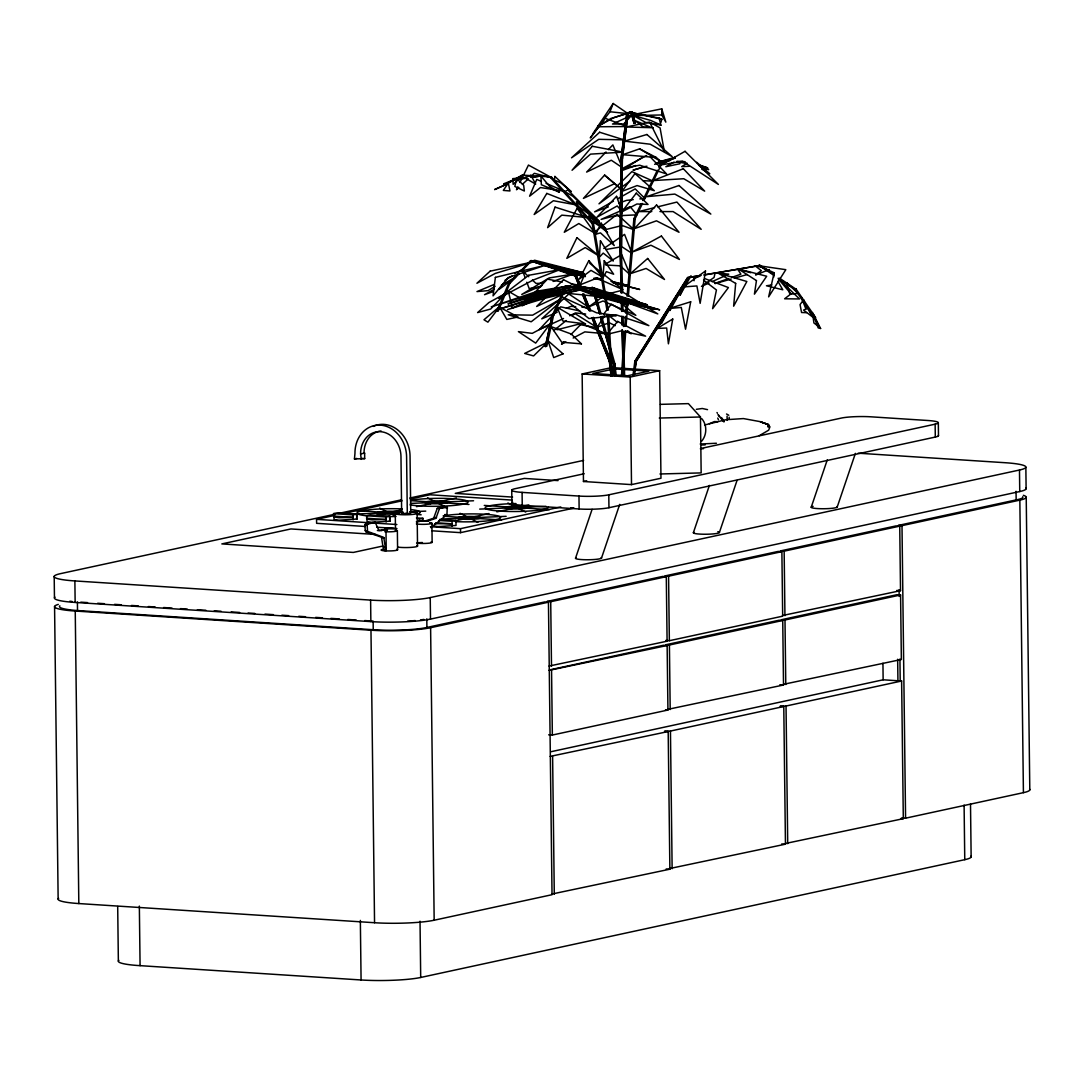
<?xml version="1.0" encoding="UTF-8"?>
<svg xmlns="http://www.w3.org/2000/svg" width="1084" height="1084" viewBox="0 0 1084 1084"><rect width="100%" height="100%" fill="white"/><g stroke="black" fill="none" stroke-linecap="round" stroke-linejoin="round"><path stroke-width="1.5" d="M661.741 114.958L661.755 108.847L627.744 115.744L661.741 114.958L665.833 122.126L661.755 108.847M621.173 292.788L620.021 245.702L621.078 157.966L625.78 121.354M621.349 292.965L620.211 245.878L621.078 157.966L622.351 157.885L621.484 245.77L620.211 245.878L621.484 245.77L621.498 228.765M621.688 213.575L622.351 157.898L628.124 112.98L626.85 113.034L626.213 118.034M425.28 520.943L433.681 518.206L437.258 508.342L447.245 506.973L446.947 514.71L430.931 527.705M530.618 260.851L576.363 275.295L575.076 275.946L530.618 260.851L576.363 275.295L582.027 289.293M576.349 275.878L531.892 260.797M575.076 275.946L579.872 288.154M727.201 420.375L727.052 416.175M773.691 277.152L773.881 274.117M621.525 374.956L624.438 331.433M624.777 326.406L625.441 316.365M625.671 313.019L626.633 301.244M622.799 374.888L625.712 331.365M626.051 326.352L627.907 301.189M627.08 296.189L633.896 218.697L641.227 203.548M628.354 296.135L635.17 218.629L642.5 203.494M632.351 111.882L626.85 112.858L628.259 113.4L632.351 111.882L628.124 112.804L622.487 158.318L621.213 158.386L626.85 113.034M631.01 112.424L632.351 111.787L635.251 123.129L633.977 123.183L631.01 112.424L632.284 112.37L635.251 123.129M633.977 123.183L631.078 111.855M632.853 376.297L634.831 361.378L636.281 361.406L689.058 277.599L700.603 275.621M634.181 374.508L636.091 361.311L689.058 277.599L687.595 277.545L634.831 361.351L687.784 277.653L700.982 275.404M634.37 374.59L636.281 361.406M768.149 426.961L768.515 424.603L760.304 421.662L743.421 418.573L725.833 419.725L704.559 425.009M768.177 426.784L768.448 425.104L769.952 426.825L768.651 430.185L759.22 435.714M545.333 346.555L552.203 315.2L553.653 314.929L546.783 346.284L545.333 346.555L552.379 314.997L553.531 315.458L566.769 285.837L565.496 285.891L552.257 315.512M427.53 521.092L435.931 518.342L439.508 508.491L447.245 506.973M364.915 525.103L365.742 523.843L375.213 522.42L379.007 530.672L387.422 529.778L385.999 531.783L386.229 550.225L383.533 550.171L381.5 537.244L365.714 531.661L365.254 530.51L364.915 525.103L367.164 525.252L368.004 523.992L375.213 522.42M553.531 315.458L552.203 315.2M565.496 285.891L566.769 285.837M661.877 119.199L660.495 123.657L659.14 118.115L629.75 112.208L661.877 119.199L659.14 118.115M575.523 558.233L592.094 509.344M601.525 558.003L619.709 504.385M693.367 532.718L709.41 485.402M719.383 532.488L737.025 480.442M811.225 507.204L827.268 459.887M837.227 506.987L855.411 453.356M609.994 111.747L613.178 103.481L628.07 113.684L609.994 111.747L593.178 133.251L613.178 103.481M517.854 273.846L508.599 283.439L496.919 311.23L498.193 311.176L509.846 283.276M584.222 275.553L580.13 284.835L596.905 278.127L622.948 289.672L589.669 263.182M517.895 186.855L516.485 189.754L518.87 187.573M520.008 182.491L528.45 165.066L552.013 177.871L534.331 173.318L530.767 176.611M642.69 200.513L657.351 170.229M658.815 167.193L660.278 164.158L661.552 164.104L643.964 200.459M701.687 441.147C707.039 434.86 707.188 424.874 701.755 418.641M604.357 316.135L597.23 327.165L609.289 322.747L615.17 325.674M574.845 275.702L576.363 275.295M591.81 317.72L609.411 361.297L592.691 318.926M609.411 361.297L610.929 360.891L593.341 317.314M598.937 126.76L604.994 118.224L627.04 126.53L598.937 126.76L590.279 137.912L604.994 118.224M603.693 314.062L611.295 304.089L648.869 325.647L616.661 314.997L610.048 315.688M385.484 530.754L386.297 529.71M604.587 175.12L583.409 198.386L614.574 183.657L622.622 190.323L604.587 175.12L614.574 183.657M606.024 151.99L586.62 172.071L611.308 160.229L622.257 167.613L612.866 144.904L608.3 149.619M520.157 271.447L530.577 260.648L531.837 260.594L521.431 271.379M519.114 273.778L509.859 283.385L508.572 283.33M563.883 341.785L561.526 344.197L565.889 341.894M570.943 334.536L581.552 323.669L606.417 333.804L584.818 331.88L573.165 338.045M522.434 184.28L528.382 178.792M553.775 330.593L566.187 320.552M572.393 315.539L574.886 313.52L597.772 327.924L578.328 324.292L557.054 329.753M498.965 289.455L515.537 277.138L501.445 285.119M629.967 181.069L598.991 203.833L631.877 171.624L653.137 181.177L643.056 180.676M601.823 297.436L588.517 306.989L603.043 300.986L635.847 315.336L614.994 298.059M605.807 294.563L608.463 292.653M755.548 274.713L761.375 270.675L755.263 265.959L763.082 267.436M603.788 248.493L624.56 234.388L631.999 253.385L621.85 246.718L605.834 249.523M642.988 156.99L621.647 170.676L635.78 165.486M687.066 163.237L681.673 166.638L689.397 166.272M495.131 286.312L488.057 290.634L476.987 291.582L494.182 284.455M505.022 280.255L512.082 275.919M517.732 272.463L523.396 268.995L514.629 273.642M605.441 264.103L621.701 254.632L630.129 274.74L620.17 265.824L605.699 264.984M613.449 201.163L594.615 211.827L608.327 206.908M617.799 198.711L635.183 188.873L644.817 198.372L639.845 198.914M494.399 289.116L484.534 294.699L493.193 291.555M709.397 423.736L714.356 421.581L717.798 421.649M522.38 175.025L503.884 185.093L523.653 174.958L522.38 175.107L551.485 176.977L550.225 177.22L592.203 223.643L606.945 310.214M646.674 155.473L622.216 168.589L639.655 165.202L666.592 173.941L650.414 157.099M553.179 290.688L522.149 305.837L547.447 279.13L562.406 282.03M563.544 318.506L539.263 329.604L560.604 306.84L579.832 310.972M569.615 315.729L575.685 312.951L585.645 314.021M709.044 283.005L701.47 286.406L714.058 277.45L715.155 272.816L728.746 274.157L712.08 281.637M557.176 312.26L541.756 318.845L568.815 293.994L589.655 307.815L581.905 307.192M566.431 308.303L571.065 306.325L575.712 306.691M526.079 302.287L512.38 308.019L508.315 291.244M675.346 157.844L660.278 163.982L670.589 160.242M755.887 274.93L769.396 269.51M542.081 285.444L521.743 294.455L549.141 277.951L573.409 274.035L553.057 281.447M618.991 203.087L626.606 200.364L633.232 199.632M714.884 283.412L728.651 278.52M731.714 277.436L740.9 274.171L737.513 268.995L750.738 272.734M639.628 148.847L622.731 154.714L656.281 157.492L661.118 161.651L639.628 148.847L656.281 157.492M674.018 162.085L665.847 166.719L679.953 163.738M645.156 166.435L632.988 170.174L646.931 166.204M715.061 283.601L731.212 279.049M734.437 278.141L747.364 274.509M654.614 164.294L668.422 160.866L655.847 163.318M654.601 207.627L638.652 211.583L651.769 211.583M657.785 206.827L676.917 202.071L701.185 229.334L673.083 211.583L659.966 211.583M597.149 231.719L594.032 232.504L617.162 214.266L634.086 229.754L622.094 225.499M604.94 229.781L620.536 225.892M588.463 288.059L545.902 298.019L507.515 309.604L542.19 297.49L588.449 288.019M518.098 316.935L506.838 319.441L499.846 307.409L516.689 316.203M582.149 373.953L611.606 367.584L659.655 370.687L660.969 478.234L631.511 484.616L583.463 481.499L582.149 373.953L630.197 377.069L659.655 370.687M614.194 368.899L592.934 373.506L627.609 375.755L648.855 371.148L614.194 368.899L614.276 375.647M360.593 453.871L364.631 453.153L364.698 458.627L354.441 458.925L354.956 453.505A30.284 25.596 77.8 0 1 380.416 425.131A30.284 25.596 77.8 0 1 406.595 456.852L407.299 513.952L401.663 513.586L400.972 456.486A23.685 20.013 77.8 0 0 380.498 431.689A23.685 20.013 77.8 0 0 360.593 453.871L361.243 459.372M354.441 458.925L356.744 458.424M333.533 513.626L337.422 512.786L356.988 514.046L357.056 519.033L339.021 520.184L334.184 519.534L333.533 513.626L353.099 514.9L356.988 514.046M335.335 514.141L60.582 573.626A43.36 5.434 -0.7 0 0 74.877 580.929L370.606 600.102A43.36 5.434 -0.7 0 0 430.24 597.582L1019.475 470.022L1019.746 491.54L430.497 619.099A43.36 5.434 -0.7 0 1 370.863 621.606L75.148 602.433A43.36 5.434 -0.7 0 1 54.986 597.189M338.655 513.423L401.541 499.805M409.82 498.017L583.612 460.388M365.145 526.472L316.609 523.315L316.555 519.331L334.644 515.415M344.509 513.274L402.069 500.822M410.28 499.046L430.023 494.765L512.027 500.09M366.514 515.767L370.416 514.927L389.969 516.187L390.037 521.174L372.015 522.325L367.164 521.675L366.514 515.767L386.08 517.027L389.969 516.187M376.568 515.293L402.164 509.751M416.459 506.648L456.378 498.017M584.154 473.749L514.927 488.735A21.68 2.724 -0.7 0 0 522.082 492.38L578.978 496.066A21.68 2.724 -0.7 0 0 608.788 494.819L935.14 424.169L935.302 437.069L608.951 507.719A21.68 2.724 -0.7 0 1 579.127 508.979L522.244 505.279A21.68 2.724 -0.7 0 1 512.786 502.312M701.185 448.41L841.279 418.085A21.68 2.724 -0.7 0 1 871.102 416.825L927.985 420.511A21.68 2.724 -0.7 0 1 935.14 424.169M401.663 513.586L403.383 513.206M407.299 513.952L410.755 513.206L410.05 456.107A30.284 25.596 77.8 0 0 373.167 426.405M583.463 481.499L586.729 480.795M422.408 519.9L422.99 520.821L422.963 518.328L419.061 519.168L419.101 521.661L416.337 521.838M439.006 520.469L452.055 521.309L455.944 520.469L456.012 525.455L437.977 526.607L433.139 525.957L432.557 525.022M455.47 520.808L488.979 513.559M496.851 511.851L528.856 504.927M430.362 526.702L460.497 528.667L560.794 506.946M382.896 546.024L353.289 552.433L221.841 543.911L290.918 528.951L375.186 534.426M432.096 530.808L460.537 532.651L574.005 508.084L570.658 507.868M383.533 550.171L383.939 546.729M59.85 605.821A40.677 5.095 -0.7 0 0 77.52 610.549L373.235 629.723A38.319 4.797 -0.7 0 0 426.906 627.46L544.751 601.945L548.45 602.189L552.027 894.706L434.169 920.221A43.36 5.434 -0.7 0 1 374.549 922.728L78.82 903.555A43.36 5.434 -0.7 0 1 58.658 898.311M1022.686 496.729A36.775 4.607 -0.7 0 1 1016.155 499.9L898.297 525.415L901.996 525.645L1019.841 500.131A43.36 5.434 -0.7 0 0 1023.364 495.307M58.306 604.398A43.36 5.434 -0.7 0 0 75.243 611.037L370.972 630.211A43.36 5.434 -0.7 0 0 430.605 627.704L548.45 602.189M666.294 576.674L662.609 576.431L547.014 601.457L550.713 601.701L666.294 576.674L667.094 641.2L549.046 666.064M781.876 551.648L778.19 551.417L664.871 575.943L668.571 576.187L781.876 551.648L782.675 616.173L669.356 640.712L665.657 640.468M899.734 526.133L896.034 525.903L780.453 550.916L784.152 551.16L899.734 526.133L900.519 590.672L782.472 615.522M549.507 669.926L663.449 645.265L667.134 645.508L667.934 710.034L552.352 735.047L548.653 734.816M549.087 670.359L667.134 645.508M782.729 620.482L779.03 620.238L665.712 644.777L669.411 645.007L782.729 620.482L783.515 685.007L667.73 709.383M900.574 594.967L896.875 594.723L781.293 619.75L784.992 619.994L900.574 594.967L901.36 659.492L783.312 684.356M550.672 751.781L883.135 679.803L901.617 681.009L903.311 818.664L785.263 843.528M550.144 756.402L668.191 731.537L669.871 869.192L551.824 894.056M668.191 731.537L664.492 731.294L670.454 731.05L783.773 706.511L785.453 844.179L669.682 868.541M783.773 706.511L780.074 706.28L786.036 706.023L901.617 681.009M901.874 817.932L905.574 818.176L1023.418 792.661A43.36 5.434 -0.7 0 0 1029.583 789.179M118.847 960.383A43.374 5.434 -0.7 0 0 140.08 965.654L361.08 979.977A43.36 5.434 -0.7 0 0 420.7 977.47L964.76 859.68A43.36 5.434 -0.7 0 0 970.925 856.211M626.891 113.549L632.392 112.573M649.628 122.031L626.295 126.991L653.327 127.736M696.334 409.318L702.283 408.492L707.54 409.644M704.288 274.835L759.992 265.458L703.909 275.051M526.959 178.115L518.667 179.375L513.166 184.321L512.718 178.643L525.645 177.505M531.932 177.37L538.572 176.367L530.496 177.071M771.862 284.957L766.469 285.769L782.77 289.78L777.919 281.244M540.645 286.867L529.168 288.561L526.838 282.233M530.171 298.181L522.082 299.17L509.697 292.043M377.381 530.55L387.422 529.778M601.783 316.569L606.742 316.04M575.658 285.959L580.685 285.593L570.712 283.656M716.443 443.248L700.196 444.02M418.004 542.759L422.408 542.515M626.85 112.858L628.124 112.804M634.059 122.6L635.332 122.546M621.268 158.142L622.541 158.088M633.896 218.67L635.17 218.616M592.203 223.616L593.476 223.561L605.387 293.507M530.604 261.447L531.865 261.38M687.595 277.545L688.868 277.477M565.523 286.081L593.788 288.114L565.523 286.081L565.577 286.772L592.379 288.507L593.612 287.748L592.379 288.507M565.577 286.772L593.653 288.439M625.888 309.672L627.162 309.604M611.01 375.863L609.357 360.945L610.929 360.891L612.568 375.796M600.455 316.894L613.544 363.75L614.994 363.845L615.847 375.511M614.587 375.565L613.544 363.75L614.994 363.845M410.524 503.423L473.559 500.767M351.487 514.236L403.113 512.068M409.63 511.797L425.755 511.12M479.684 509.101L545.97 506.309M441.486 519.046L506.147 516.323M701.822 444.968L705.156 444.874M660.4 404.359L688.408 403.627L700.467 416.988L701.158 472.909L659.966 473.979M659.275 418.058L700.467 416.988M542.515 283.303L536.011 283.398L532.393 280.065M609.357 360.945L611.308 375.863M610.929 360.891L612.27 375.809L608.707 315.187M806.469 312.68L801.564 312.517L800.06 304.604L803.664 299.699L805.141 304.048M384.793 531.729L386.758 531.81A8.265 1.03 -0.7 0 0 396.148 531.241A8.265 1.03 -0.7 0 0 395.091 530.008M385.01 550.171L386.229 550.225M676.931 161.286L685.169 161.692M698.692 276.813L693.733 276.488L694.072 280.742M858.162 453.193L1005.18 462.719A43.36 5.434 -0.7 0 1 1019.475 470.022M364.631 453.153L364.048 453.126A23.685 20.013 77.8 0 1 381.08 430.985M361.975 458.451L364.698 458.627M558.057 480.605L524.344 478.423L455.266 493.383L512.569 497.095M410.985 500.686L468.979 504.439M484.263 505.429L549.371 509.643M447.584 507.84L445.321 507.691L444.996 506.838M437.258 508.342L439.508 508.491M444.684 514.561L446.947 514.71M404.793 513.301L409.02 513.572M443.586 516.228L501.567 519.995M356.053 510.564L398.465 513.315A11.558 1.45 -0.7 0 0 389.928 511.228A11.558 1.45 -0.7 0 0 377.652 513.274A11.558 1.45 -0.7 0 0 396.568 513.64M417.001 514.521L421.175 514.792M434.305 517.447L436.554 517.596M416.446 517.908L422.963 518.328M439.643 519.412L455.944 520.469M435.782 522.745L452.082 523.802L434.725 523.68M316.555 519.331L396.893 524.534M365.213 524.1L367.476 524.25M376.853 527.231L396.947 528.531M365.254 530.51L383.763 537.393L385.782 550.32M365.714 531.661L367.964 531.81M381.947 537.678L384.197 537.827M384.021 550.496L386.27 550.645M896.82 590.428L900.519 590.672M80.785 602.162L87.547 602.596M97.682 603.26L104.443 603.693M114.592 604.357L121.34 604.791M131.489 605.455L138.251 605.888M148.386 606.539L155.148 606.986M163.589 607.528L172.044 608.083M180.486 608.625L187.247 609.059M197.383 609.723L205.838 610.265M214.293 610.82L221.041 611.254M231.19 611.918L239.632 612.46M248.087 613.002L254.848 613.449M264.984 614.1L273.439 614.655M281.881 615.197L288.642 615.631M298.777 616.295L305.539 616.728M315.674 617.392L322.436 617.826M330.891 618.381L339.333 618.923M347.788 619.465L356.229 620.021M364.685 620.563L373.14 621.118L373.235 629.723M779.816 684.763L783.515 685.007M665.468 709.871L667.934 710.034M900.845 818.501L903.311 818.664M781.754 843.935L785.453 844.179M666.172 868.961L669.871 869.192M676.985 161.963L686.971 163.494M585.387 275.824L570.523 273.547L585.428 276.596M593.707 278.303L601.945 280.187M582.42 274.442L558.951 269.699L570.591 270.986L581.945 273.859M596.877 277.965L600.102 278.751M611.349 281.488L627.419 285.404L611.173 281.271M584.073 273.791L544.724 265.187L554.019 265.932L584.29 273.696M583.409 272.829L532.474 261.136L534.656 260.241L583.395 272.694M613.449 283.019L639.736 289.482L612.623 282.504M595.075 277.978L601.444 279.618M700.169 165.73L707.689 167.885L698.665 164.687M704.681 278.561L728.407 287.572L712.608 308.683L716.429 289.984L703.53 280.106M699.41 165.866L708.679 169.605L700.305 166.502M541.404 181.394L536.77 179.416L529.588 196.204L540.455 187.546L564.574 191.245L546.038 183.359M728.76 415.253L726.524 413.993M625.454 330.81L631.322 333.75L627.541 330.688M507.908 502.99L525.726 512.082M460.104 513.328L477.922 522.434M427.516 497.786L445.321 506.878M379.712 508.125L395.999 516.445A31.653 3.97 -0.7 0 1 389.427 516.634M650.928 122.763L660.075 127.926L664.356 151.53L650.359 123.508M701.714 169.131L709.803 173.765L696.714 162.275M773.922 274.482L760.074 265.255L758.8 265.323L774.03 275.458M779.464 278.168L796.076 289.238L794.802 289.293L778.19 278.236M818.339 326.27L813.921 322.991L812.431 312.49L819.45 327.097M609.926 316.433L617.473 322.544M723.665 421.188L721.402 418.993M528.775 276.718L522.745 271.149L525.076 277.49M778.637 278.764L799.504 298.954L784.64 298.791L790.995 293.845L778.42 278.995M718.001 414.684L723.218 420.578M551.499 177.153L593.476 223.575M372.95 522.271L373.655 523.179M721.348 417.963L723.868 421.134M718.475 415.023L719.451 416.649M721.375 417.53L723.922 420.877M723.99 421.608L722.201 419.047L724.004 421.446M722.012 419.101L723.909 421.798M389.413 517.759L390.01 518.68M389.454 520.252L390.037 521.174M356.433 515.618L357.015 516.54M356.46 518.111L357.056 519.033M716.985 412.516L717.459 413.289M583.91 293.967L590.821 311.081M576.119 275.648L581.769 289.658M583.653 294.32L589.94 309.888M593.083 317.666L610.685 361.243M575.089 275.35L580.753 289.36M582.636 294.021L589.547 311.149M582.393 294.387L588.666 309.943M717.757 418.085L718.448 419.806M601.01 313.953L593.612 287.748L592.338 287.816L599.56 313.669M601.905 317.192L614.98 364.048L615.658 375.349M592.514 288.168L599.737 314.021M600.631 317.246L613.72 364.102M605.956 296.84L608.219 310.159M613.544 363.75L614.398 375.416M566.797 286.027L566.837 286.704M367.164 525.252L367.503 530.645M607.433 315.254L611.037 375.985M631.091 111.95L631.118 112.628M729.153 417.218L729.207 419.291M621.295 245.634L622.622 292.897M622.636 301.135L623.07 311.393M623.002 316.271L623.436 326.528M623.368 331.419L624.614 375.294M621.552 301.366L621.796 311.46M621.918 316.501L622.121 324.902M622.243 329.956L623.354 375.349M621.376 301.203L621.62 311.298M621.742 316.338L621.945 324.753M622.067 329.793L623.164 375.199M1025.857 467.245L1026.114 488.762M1026.223 497.366L1029.8 789.884M1019.841 500.131L1023.418 792.661M1016.047 491.296L1016.155 499.9M970.505 803.962L971.142 856.916M964.096 805.087L964.76 859.68M938.324 422.774L938.487 435.687M901.996 525.645L905.574 818.176M899.083 589.669L899.164 596.43M899.937 658.991L900.208 680.969M897.66 659.262L897.931 680.766M882.945 663.259L883.135 679.803M784.152 551.16L784.938 615.685M784.992 619.994L785.778 684.519M786.036 706.023L787.716 843.677M668.571 576.187L669.356 640.712M669.411 645.007L670.197 709.532M670.454 731.05L672.134 868.704M630.197 377.069L631.511 484.616M608.788 494.819L608.951 507.719M578.978 496.066L579.127 508.979M550.713 601.701L551.499 666.226M551.553 670.522L552.352 735.047M552.61 756.564L554.29 894.219M522.082 492.38L522.244 505.279M511.743 490.117L511.905 503.017M460.497 528.667L460.537 532.651M452.055 521.309L452.109 526.296M431.906 523.247L432.137 542.366M430.24 597.582L430.497 619.099M430.605 627.704L434.169 920.221M426.798 618.856L426.906 627.46M417.123 513.084L417.53 545.862M420.023 921.21L420.7 977.47M397.367 530.713L397.598 549.845M395.281 513.708L395.484 530.09M386.08 517.027L386.148 522.014M370.606 600.102L370.863 621.606M370.972 630.211L374.549 922.728M360.349 920.411L361.08 979.977M353.099 514.9L353.154 519.873M139.348 906.089L140.08 965.654M117.695 906.509L118.359 961.101M77.411 601.945L77.52 610.549M74.877 580.929L75.148 602.433M75.243 611.037L78.82 903.555M54.2 576.403L54.457 597.907M54.566 606.512L58.143 899.029M1025.898 488.057A43.36 5.434 -0.7 0 1 1019.746 491.54M423.912 619.425A38.319 4.797 -0.7 0 1 420.484 619.94M415.172 620.549A38.319 4.797 -0.7 0 1 407.598 621.132M72.14 601.484A40.677 5.095 -0.7 0 1 69.796 601.213M601.173 557.582A13.008 1.626 -0.7 0 1 588.178 559.75A13.008 1.626 -0.7 0 1 576.051 557.799M717.811 531.688A13.008 1.626 -0.7 0 1 707.73 534.209A13.008 1.626 -0.7 0 1 693.895 532.298M836.875 506.567A13.008 1.626 -0.7 0 1 822.187 508.735A13.008 1.626 -0.7 0 1 813.135 506.377M938.378 435.334A21.68 2.724 -0.7 0 1 935.302 437.069M703.516 448.681A73.116 9.16 -0.7 0 1 700.359 448.776M431.134 541.851A8.265 1.03 -0.7 0 1 427.814 543.301A8.265 1.03 -0.7 0 1 416.622 543.016M429.63 522.529A8.265 1.03 -0.7 0 1 428.492 524.087A8.265 1.03 -0.7 0 1 416.378 523.897M396.595 549.331A8.265 1.03 -0.7 0 1 389.115 550.943A8.265 1.03 -0.7 0 1 382.3 549.452M381.189 530.591A8.265 1.03 -0.7 0 1 383.424 530.103M410.457 512.068A11.016 1.382 -0.7 0 1 414.928 514.128A11.016 1.382 -0.7 0 1 397.449 514.331A11.016 1.382 -0.7 0 1 402.015 512.163M416.798 545.523A11.016 1.382 -0.7 0 1 412.083 547.312A11.016 1.382 -0.7 0 1 397.855 547.122M411.581 509.67A31.653 3.97 -0.7 0 1 416.947 514.114M365.647 515.686A31.653 3.97 -0.7 0 1 363.018 510.659A31.653 3.97 -0.7 0 1 402.259 508.938M548.463 507.258A31.653 3.97 -0.7 0 1 516.526 511.499A31.653 3.97 -0.7 0 1 485.158 507.949A31.653 3.97 -0.7 0 1 515.998 503.572M443.166 515.903A31.653 3.97 -0.7 0 1 485.795 514.317A31.653 3.97 -0.7 0 1 496.77 519.453A31.653 3.97 -0.7 0 1 455.375 521.621M410.565 500.347A31.653 3.97 -0.7 0 1 457.733 499.141A31.653 3.97 -0.7 0 1 457.001 505.103A31.653 3.97 -0.7 0 1 410.009 504.832M600.428 240.783L599.371 257.247L603.205 253.1L613.259 261.054L600.428 240.783M604.262 260.661L602.894 277.978L606.362 271.637L613.652 274.211L604.262 260.661M735.67 283.398L733.638 306.189L746.849 281.488L718.15 273.141L735.67 283.398M495.374 277.382L493.057 295.864L508.111 277.612L545.97 265.079L495.374 277.382M554.9 176.435L554.358 180.025L560.767 182.817L571.268 191.705L554.9 176.435M756.456 280.593L754.423 294.157L766.686 276.244L738.353 268.981L756.456 280.593M705.521 270.973L700.142 303.357L696.89 285.946L683.299 286.935L705.521 270.973M672.744 319.035L668.408 343.831L666.66 328.018L657.202 328.398L672.744 319.035M690.698 301.799L685.549 329.224L681.294 307.45L669.37 308.466L690.698 301.799M516.621 178.535L514.819 186.448L524.358 191.028L523.694 185.35L516.621 178.535M774.152 272.789L768.637 296.867L785.819 269.672L759.057 265.77L774.152 272.789M555.062 207.112L547.623 227.654L561.797 215.147L587.934 217.599L555.062 207.112M504.182 183.63L503.477 185.31L517.949 178.088L504.182 183.63M672.351 304.672L669.804 310.661L679.546 293.1L668.72 309.441L672.351 304.672M684.627 285.336L679.993 295.295L691.023 275.743L682.432 287.666L684.627 285.336M576.945 237.681L566.824 258.358L585.224 247.572L599.398 256.271L576.945 237.681M588.869 260.621L579.317 279.103L590.997 270.377L602.501 276.989L588.869 260.621M601.322 223.25L595.468 234.334L600.455 232.87L614.249 245.567L601.322 223.25M577.108 208.318L564.276 232.274L578.815 223.548L595.075 233.345L577.108 208.318M667.785 311.894L661.47 323.493L661.281 322.273L656.335 329.116L667.785 311.894M546.81 193.413L534.155 214.51L553.423 200.73L575.889 204.849L546.81 193.413M508.328 183.06L503.315 190.418L509.968 190.96L508.328 183.06M634.98 173.575L621.945 191.38L637.121 185.567L654.329 190.689L634.98 173.575M550.144 323.913L535.686 343.113L518.409 331.623L532.258 333.357L550.144 323.913M500.103 306.094L487.908 322.165L483.979 319.766L500.103 306.094M636.267 193.169L621.688 211.99L636.904 203.995L648.056 204.442L636.267 193.169M617.663 321.392L606.769 334.4L621.105 330.945L645.603 336.162L617.663 321.392M592.27 146.259L572.054 170.256L590.55 154.131L623.124 152.112L592.27 146.259M631.674 115.283L623.679 124.023L612.487 124.05L631.674 115.283M656.565 204.971L634.316 228.697L656.484 220.824L679.031 232.274L656.565 204.971M616.606 196.34L596.905 217.247L617.216 205.946L621.728 211.014L616.606 196.34M505.334 293.601L490.686 309.021L477.61 312.585L488.965 302.517L505.334 293.601M563.504 279.686L536.661 306.46L565.442 293.127L595.929 296.244L563.504 279.686M547.772 342.029L533.585 355.931L524.683 353.438L547.772 342.029M490.117 271.176L476.919 283.263L495.28 273.425L534.832 261.447L490.117 271.176M599.655 132.248L571.525 157.817L598.734 139.321L623.991 139.877L599.655 132.248M647.663 258.466L630.36 273.683L646.091 268.453L664.506 279.469L647.663 258.466M384.617 528.491L393.722 528.558L384.617 528.491M419.156 521.011L428.261 521.092L419.156 521.011M560.049 299.32L531.201 321.772L508.193 314.794L532.651 315.159L560.049 299.32M528.735 275.282L498.735 298.276L533.125 280.065L559.981 269.645L528.735 275.282M567.759 189.876L564.872 191.651L572.88 196.218L599.398 221.556L567.759 189.876M610.875 118.535L597.745 126.421L613.368 117.858L629.303 112.736L610.875 118.535M685.061 151.313L661.226 164.917L682.554 161.204L718.38 184.429L685.061 151.313M661.416 236.041L631.633 252.26L650.928 245.228L679.438 259.442L661.416 236.041M507.746 183.752L494.697 189.524L507.746 183.752M630.17 206.637L601.132 219.402L613.937 215.973L636.85 214.835L630.17 206.637M805.927 309.089L803.556 310.078L812.526 316.948L801.455 297.612L805.927 309.089M563.043 353.858L553.707 357.571L547.935 340.633L563.043 353.858M683.34 168.738L652.988 180.581L683.787 178.725L704.668 191.136L683.34 168.738M530.943 175.31L524.629 177.695L535.659 184.117L530.943 175.31M679.004 185.5L646.62 196.665L674.844 194.09L710.833 214.076L679.004 185.5M538.274 293.52L507.989 303.886L536.404 295.417L575.712 286.488L538.274 293.52M538.314 290.946L491.242 306.826L540.266 291.935L567.162 286.19L538.314 290.946M541.675 295.173L497.109 309.807L545.902 295.458L581.81 287.436L541.675 295.173M646.904 134.497L624.479 141.15L650.224 144.213L672.188 156.611L646.904 134.497M674.505 157.424L658.354 162.044L674.885 158.237L674.505 157.424M620.617 290.702L596.281 296.84L614.194 297.883L657.798 313.913L620.617 290.702M798 293.344L789.884 294.252L786.74 282.68L798 293.344M616.227 315.607L588.924 318.533L561.756 296.704L596.539 312.788L616.227 315.607M649.722 126.842L643.611 127.235L634.831 120.446L649.722 126.842M353.127 517.393L338.994 517.691L334.157 517.041L333.56 516.12L353.127 517.393M386.107 519.521L371.975 519.832L367.137 519.182L366.555 518.26L386.107 519.521M796.103 289.13L794.843 289.184L814.436 317.72L815.71 317.666L796.103 289.13M581.431 343.858L561.756 342.232L551.011 326.596L571.227 334.007L581.431 343.858M585.495 323.913L562.826 321.013L557.068 307.138L585.495 323.913M661.037 125.094L645.712 122.465L633.503 115.622L650.739 120.432L661.037 125.094M820.602 328.493L818.19 327.937L812.919 313.804L820.602 328.493M654.75 309.265L611.552 299.32L575.306 286.271L610.129 297.775L654.75 309.265M628.002 304.807L597.975 296.772L568.599 285.824L628.002 304.807M659.492 309.794L601.593 293.845L583.761 286.813L659.492 309.794M647.107 304.767L604.655 292.558L591.85 287.328L647.107 304.767M768.515 424.603L760.291 421.784L768.515 424.657M559.127 192.098L541.363 184.741L540.889 176.001L549.751 186.516L559.127 192.098M600.522 226.773L590.78 220.296L588.68 215.946L607.568 232.437L600.522 226.773M586.471 212.22L578.097 206.285L576.431 201.705L605.766 228.494L586.471 212.22M510.781 508.843A11.558 1.45 -0.7 0 0 528.369 507.434A11.558 1.45 -0.7 0 0 511.309 506.323A11.558 1.45 -0.7 0 0 510.781 508.843M462.976 519.195A11.558 1.45 -0.7 0 0 480.564 517.786A11.558 1.45 -0.7 0 0 463.505 516.675A11.558 1.45 -0.7 0 0 462.976 519.195M430.375 503.64A11.558 1.45 -0.7 0 0 447.977 502.231A11.558 1.45 -0.7 0 0 430.904 501.12A11.558 1.45 -0.7 0 0 430.375 503.64"/></g></svg>
